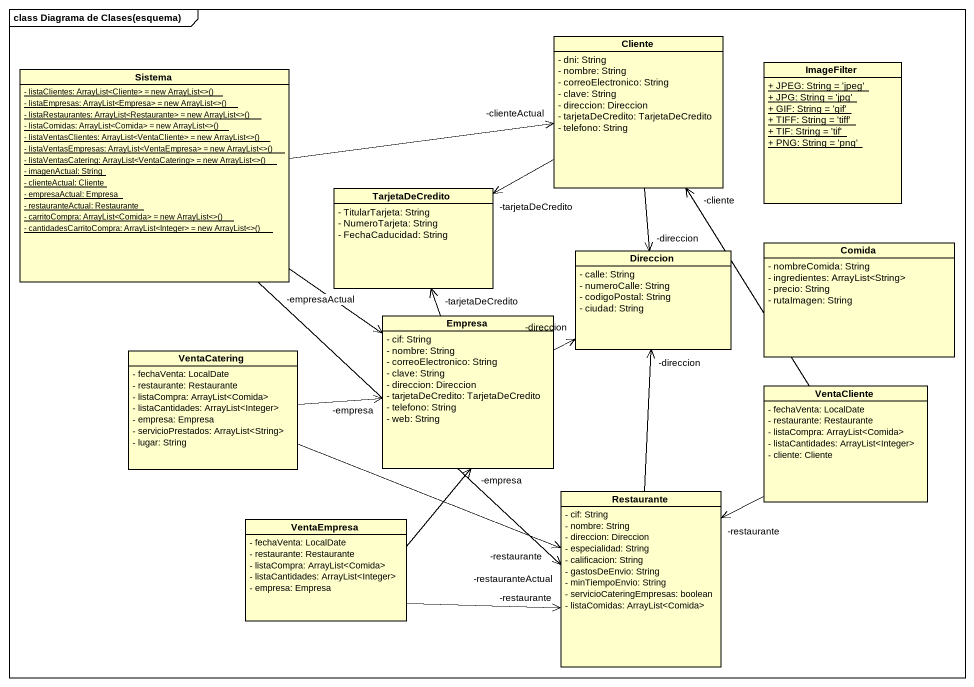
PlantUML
@startuml
mainframe class Diagrama de Clases(esquema)
hide circle
hide empty members
skinparam classAttributeIconSize 0
class Cliente {
  - dni: String
  - nombre: String
  - correoElectronico: String
  - clave: String
  - direccion: Direccion
  - tarjetaDeCredito: TarjetaDeCredito
  - telefono: String
}
class Sistema {
  {static} {field} - listaClientes: ArrayList<Cliente> = new ArrayList<>()
  {static} {field} - listaEmpresas: ArrayList<Empresa> = new ArrayList<>()
  {static} {field} - listaRestaurantes: ArrayList<Restaurante> = new ArrayList<>()
  {static} {field} - listaComidas: ArrayList<Comida> = new ArrayList<>()
  {static} {field} - listaVentasClientes: ArrayList<VentaCliente> = new ArrayList<>()
  {static} {field} - listaVentasEmpresas: ArrayList<VentaEmpresa> = new ArrayList<>()
  {static} {field} - listaVentasCatering: ArrayList<VentaCatering> = new ArrayList<>()
  {static} - imagenActual: String
  {static} - clienteActual: Cliente
  {static} - empresaActual: Empresa
  {static} - restauranteActual: Restaurante
  {static} {field} - carritoCompra: ArrayList<Comida> = new ArrayList<>()
  {static} {field} - cantidadesCarritoCompra: ArrayList<Integer> = new ArrayList<>()
}
class ImageFilter {
  {static} + JPEG: String = 'jpeg'
  {static} + JPG: String = 'jpg'
  {static} + GIF: String = 'gif'
  {static} + TIFF: String = 'tiff'
  {static} + TIF: String = 'tif'
  {static} + PNG: String = 'png'
}
class TarjetaDeCredito {
  - TitularTarjeta: String
  - NumeroTarjeta: String
  - FechaCaducidad: String
}
class Comida {
  - nombreComida: String
  - ingredientes: ArrayList<String>
  - precio: String
  - rutaImagen: String
}
class Direccion {
  - calle: String
  - numeroCalle: String
  - codigoPostal: String
  - ciudad: String
}
class Empresa {
  - cif: String
  - nombre: String
  - correoElectronico: String
  - clave: String
  - direccion: Direccion
  - tarjetaDeCredito: TarjetaDeCredito
  - telefono: String
  - web: String
}
class VentaCatering {
  - fechaVenta: LocalDate
  - restaurante: Restaurante
  - listaCompra: ArrayList<Comida>
  - listaCantidades: ArrayList<Integer>
  - empresa: Empresa
  - servicioPrestados: ArrayList<String>
  - lugar: String
}
class VentaCliente {
  - fechaVenta: LocalDate
  - restaurante: Restaurante
  - listaCompra: ArrayList<Comida>
  - listaCantidades: ArrayList<Integer>
  - cliente: Cliente
}
class Restaurante {
  - cif: String
  - nombre: String
  - direccion: Direccion
  - especialidad: String
  - calificacion: String
  - gastosDeEnvio: String
  - minTiempoEnvio: String
  - servicioCateringEmpresas: boolean
  - listaComidas: ArrayList<Comida>
}
class VentaEmpresa {
  - fechaVenta: LocalDate
  - restaurante: Restaurante
  - listaCompra: ArrayList<Comida>
  - listaCantidades: ArrayList<Integer>
  - empresa: Empresa
}
Cliente -left-> "-tarjetaDeCredito" TarjetaDeCredito
Cliente --> "-direccion" Direccion
Sistema -right-> "-clienteActual" Cliente
Sistema --> "-empresaActual" Empresa
Sistema --> "-restauranteActual" Restaurante
Empresa -up-> "-tarjetaDeCredito" TarjetaDeCredito
Empresa -right-> "-direccion" Direccion
VentaCatering -right-> "-empresa" Empresa
VentaCatering -right-> "-restaurante" Restaurante
VentaCliente -up-> "-cliente" Cliente
VentaCliente --> "-restaurante" Restaurante
Restaurante -up-> "-direccion" Direccion
VentaEmpresa -up-> "-empresa" Empresa
VentaEmpresa -right-> "-restaurante" Restaurante
@enduml
